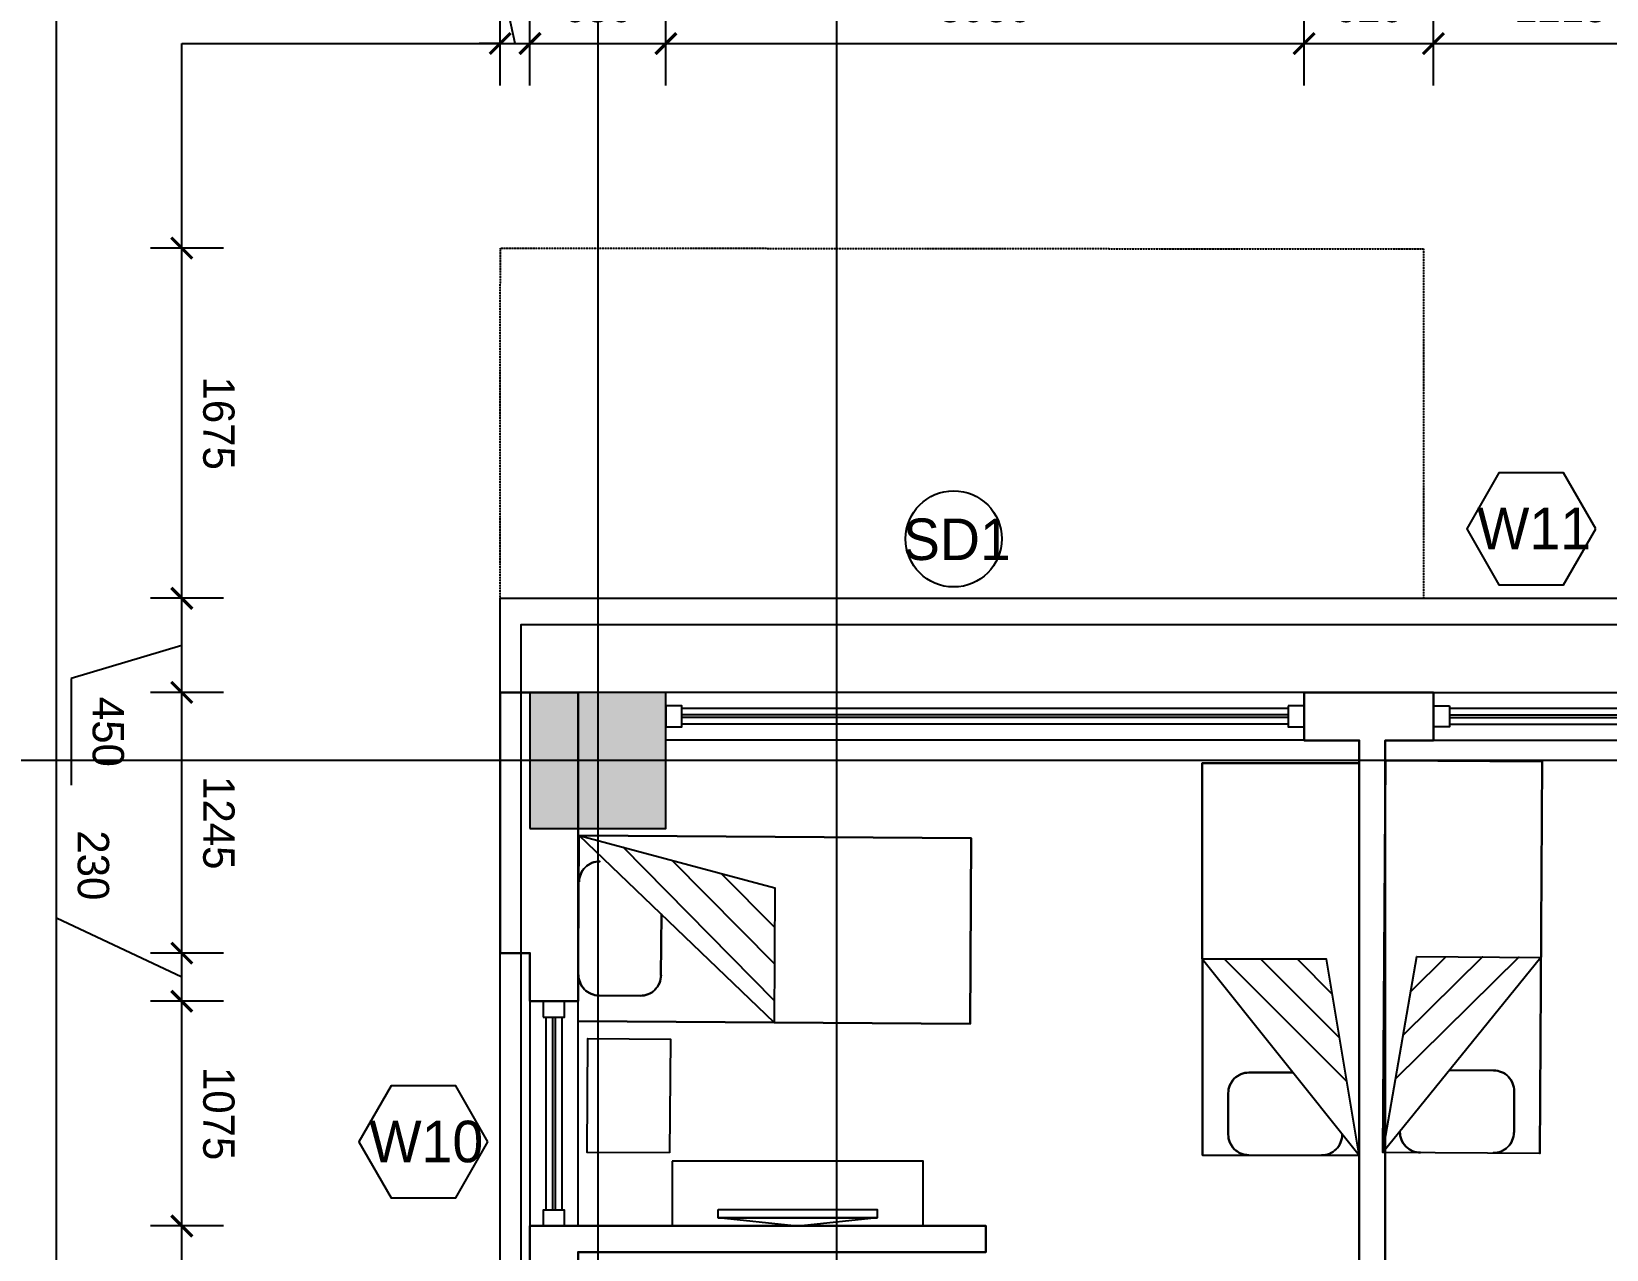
# Model space of a CAD drawing. Header units: millimetres. Extents: x 173236 to 801264, y -94969 to 615039.
# Drawn here: x 633756 to 641287, y 169222 to 175047 of the extents above; entities that cross this region are included whole.
import ezdxf
from ezdxf.enums import TextEntityAlignment as Align

# ---------------------------------------------------------------- set-up
doc = ezdxf.new("R2010")
doc.units = ezdxf.units.MM
doc.header["$MEASUREMENT"] = 0
doc.header["$PDMODE"] = 2
doc.linetypes.add('DASHED', pattern=[0.75, 0.5, -0.25])
doc.layers.add('00-Def-points', color=7, linetype='Continuous', plot=False)
for name, color, linetype in [('VOX-A-ANNO-DIMS', 160, 'Continuous'), ('VOX-A-ANNO-DRTAG', 183, 'Continuous'), ('VOX-A-ANNO-GRID-LINE', 254, 'Continuous'), ('VOX-A-ANNO-SECT-LINE', 201, 'Continuous'), ('VOX-A-ANNO-WNTAG', 183, 'Continuous'), ('VOX-A-COLUMN-SECT', 210, 'Continuous'), ('VOX-A-ELEV-1-NEAR', 130, 'Continuous'), ('VOX-A-FLOOR-HIDD', 9, 'Continuous'), ('VOX-A-FLOOR-LINE', 253, 'Continuous'), ('VOX-A-FURN-LAYOUT', 93, 'Continuous'), ('VOX-A-WINDOW', 2, 'Continuous'), ('VOX-A-WINDOW-SILL', 55, 'Continuous')]:
    doc.layers.add(name, color=color, linetype=linetype)
doc.layers.add('VOX-A-WALL-SECT', color=1, linetype='Continuous', lineweight=30)
doc.styles.add('1.5 mm Rotis Annotative', font='', dxfattribs={"height": 1.5})
doc.styles.add('2 mm Rotis Annotative', font='', dxfattribs={"height": 2})
doc.styles.get('1.5 mm Rotis Annotative').set_extended_font_data('Rotis Sans Serif')
doc.styles.get('2 mm Rotis Annotative').set_extended_font_data('Rotis Sans Serif')
doc.dimstyles.new('1.5 mm Rotis Annotative', dxfattribs={"dimtxt": 1.5, "dimasz": 1, "dimexe": 1.5, "dimexo": 0, "dimgap": 1, "dimtad": 1, "dimdec": 0, "dimrnd": 5, "dimzin": 0, "dimdsep": 46, "dimtxsty": '1.5 mm Rotis Annotative', "dimblk": 'ARCHTICK', "dimcen": 0.09, "dimdle": 1, "dimadec": 0, "dimazin": 0, "dimtfac": 1, "dimtdec": 0, "dimtofl": 0, "dimtmove": 1, "dimatfit": 3, "dimfxl": 2, "dimfxlon": 1, "dimtolj": 1, "dimtzin": 0, "dimarcsym": 0})

# ---------------------------------------------------------------- blocks, each defined once
blk = doc.blocks.new('column')
at = {"layer": 'VOX-A-COLUMN-SECT'}
h = blk.add_hatch(color=256, dxfattribs=at)
h.dxf.hatch_style = 1
h.paths.add_polyline_path([(705499.7, 161109.5), (706149.7, 161109.5), (706149.7, 161759.5), (705499.7, 161759.5)])
blk.add_lwpolyline([(705499.7, 161109.5), (706149.7, 161109.5), (706149.7, 161759.5), (705499.7, 161759.5)], close=True, dxfattribs=at)
blk = doc.blocks.new('dd')
at = {"layer": 'VOX-A-ANNO-GRID-LINE', "transparency": 33554610}
for p, q in [((704415.2, 167519.9), (704415.2, 143590.9)), ((725773.9, 159771.3), (698032.9, 159771.3))]:
    blk.add_line(p, q, dxfattribs=at)
at = {"layer": 'VOX-A-COLUMN-SECT'}
blk.add_blockref('column', (-1409.6, -1663.2), dxfattribs=at)
blk = doc.blocks.new('*U370')
at = {"layer": 'VOX-A-WINDOW'}
for p, q in [((3, 1.5), (44.93, 1.5)), ((3, 0.25), (44.93, 0.25)), ((3, -0.25), (44.93, -0.25)), ((3, -1.5), (44.93, -1.5))]:
    blk.add_line(p, q, dxfattribs=at)
for points in [[(3, 2), (3, -2), (0, -2), (0, 2)], [(47.93, 2), (47.93, -2), (44.93, -2), (44.93, 2)]]:
    blk.add_lwpolyline(points, close=True, dxfattribs=at)
at = {"layer": 'VOX-A-WINDOW-SILL'}
for p, q in [((0, 4.5), (47.93, 4.5)), ((0, -4.5), (47.93, -4.5))]:
    blk.add_line(p, q, dxfattribs=at)
blk = doc.blocks.new('*U626')
at = {"layer": 'VOX-A-WINDOW'}
for p, q in [((3, 1.5), (39.31, 1.5)), ((3, 0.25), (39.31, 0.25)), ((3, -0.25), (39.31, -0.25)), ((3, -1.5), (39.31, -1.5))]:
    blk.add_line(p, q, dxfattribs=at)
for points in [[(3, 2), (3, -2), (0, -2), (0, 2)], [(42.31, 2), (42.31, -2), (39.31, -2), (39.31, 2)]]:
    blk.add_lwpolyline(points, close=True, dxfattribs=at)
at = {"layer": 'VOX-A-WINDOW-SILL'}
for p, q in [((0, 4.5), (42.31, 4.5)), ((0, -4.5), (42.31, -4.5))]:
    blk.add_line(p, q, dxfattribs=at)
blk = doc.blocks.new('SD11')
at = {"layer": 'VOX-A-WINDOW'}
for p, q in [((328710.4, 113707), (325811.2, 113707)), ((328710.4, 113675.3), (325811.2, 113675.3)), ((328710.4, 113662.6), (325811.2, 113662.6)), ((328710.4, 113630.8), (325811.2, 113630.8))]:
    blk.add_line(p, q, dxfattribs=at)
for points in [[(325735, 113719.7), (325735, 113618.1), (325811.2, 113618.1), (325811.2, 113719.7)], [(328710.4, 113719.7), (328710.4, 113618.1), (328786.6, 113618.1), (328786.6, 113719.7)]]:
    blk.add_lwpolyline(points, close=True, dxfattribs=at)
at = {"layer": 'VOX-A-WINDOW-SILL'}
for p, q in [((328786.6, 113783.3), (325735, 113783.3)), ((328786.6, 113554.6), (325735, 113554.6))]:
    blk.add_line(p, q, dxfattribs=at)
blk = doc.blocks.new('FF PLAN')
at = {"layer": 'VOX-A-FLOOR-HIDD', "linetype": 'DASHED'}
blk.add_lwpolyline([(750810.7, 152689.8), (750812.4, 154364.4), (755225.9, 154360.1), (755225.9, 152689.7)], dxfattribs=at)
at = {"layer": 'VOX-A-FLOOR-LINE'}
for points in [[(750811.3, 144409), (750811.3, 152689.7), (758914.5, 152689.7), (758914.5, 152239.7)], [(750911.3, 144409), (750911.3, 152564.7), (758789.5, 152564.7), (758789.5, 152239.7)]]:
    blk.add_lwpolyline(points, dxfattribs=at)
at = {"layer": 'VOX-A-WALL-SECT'}
blk.add_line((750953.9, 152239.7), (751183.8, 152239.7), dxfattribs=at)
for points in [[(751183.8, 150762.8), (751183.8, 152239.7), (750811.3, 152239.7), (750811.3, 150992.8), (750953.9, 150992.8), (750953.9, 150762.8)], [(757381.8, 147418.7), (757381.8, 147292.4), (754918.9, 147292.4), (754918.9, 152009.7), (754655.7, 152009.7), (754655.7, 152239.7), (755273.9, 152239.7), (755273.9, 152009.7), (755043.9, 152009.7), (755043.9, 147418.7)], [(750953.8, 149688.2), (750953.8, 148620), (751183.8, 148620.1), (751183.8, 149563.2), (753134.1, 149563.2), (753134.1, 149688.2)]]:
    blk.add_lwpolyline(points, close=True, dxfattribs=at)
blk.add_blockref('SD11', (425869.1, 38456.4))
at = {"layer": 'VOX-A-ANNO-DIMS', "xscale": 25.4, "yscale": 25.4, "zscale": 25.4}
blk.add_blockref('*U370', (755273.9, 152125.4), dxfattribs=at)
at = {"layer": 'VOX-A-ANNO-DIMS', "xscale": -25.4, "yscale": 25.4, "zscale": 25.4, "rotation": 90.00394618713538}
blk.add_blockref('*U626', (751068.2, 150762.8), dxfattribs=at)
blk = doc.blocks.new('VOX-A-WINDOW-TAG')
at = {"layer": 'VOX-A-ANNO-WNTAG'}
blk.add_lwpolyline([(3.114, -0.014), (1.571, 2.658), (-1.515, 2.658), (-3.059, -0.014), (-1.515, -2.687), (1.571, -2.687)], close=True, dxfattribs=at)
at = {"style": '2 mm Rotis Annotative', "flags": 1}
blk.add_attdef('WINDOWDIMENSION', text='', height=1.984, dxfattribs=at).set_placement((0.451, -3.053), align=Align.MIDDLE_CENTER)
at = {"layer": 'VOX-A-ANNO-WNTAG', "style": '2 mm Rotis Annotative'}
blk.add_attdef('W1', text='', height=1.984, dxfattribs=at).set_placement((0.163, 0.003), align=Align.MIDDLE)
blk = doc.blocks.new('VOX-A-DOOR-TAG')
at = {"layer": 'VOX-A-ANNO-DRTAG'}
blk.add_circle((0, 0), 2.3, dxfattribs=at)
at = {"style": '2 mm Rotis Annotative', "flags": 1}
blk.add_attdef('DOORDIMENSION', (-9.696, -3.017), '', height=1.984, dxfattribs=at)
at = {"layer": 'VOX-A-ANNO-DRTAG', "style": '2 mm Rotis Annotative'}
blk.add_attdef('D1', text='', height=1.984, dxfattribs=at).set_placement((0.152, -0.017), align=Align.MIDDLE)
blk = doc.blocks.new('DOOR & WINDOW')
at = {"xscale": 100, "yscale": 100, "zscale": 100}
for name, p, values in [('VOX-A-WINDOW-TAG', (755738.9, 153023.5), {'W1': 'W11'}), ('VOX-A-DOOR-TAG', (752980, 152973.7), {'D1': 'SD1'}), ('VOX-A-WINDOW-TAG', (750441.8, 150091.9), {'W1': 'W10'})]:
    blk.add_blockref(name, p, dxfattribs=at).add_auto_attribs(values)
blk = doc.blocks.new('TV')
at = {"layer": 'VOX-A-FURN-LAYOUT'}
for points in [[(191822, 38327.6), (191822, 38018.1), (193022, 38018.1), (193022, 38327.6)], [(192042, 38096.5), (192802, 38096.5), (192802, 38057.3), (192042, 38057.3)], [(192042, 38057.3), (192802, 38057.3), (192440.6, 38018.1), (192403.3, 38018.1)]]:
    blk.add_lwpolyline(points, close=True, dxfattribs=at)
blk = doc.blocks.new('hfhf')
at = {"layer": 'VOX-A-FURN-LAYOUT', "lineweight": -3}
blk.add_lwpolyline([(788034.8, -56237.8), (788922.8, -56240.9), (788675.1, -57177.4), (788031.5, -57175.2), (788922.8, -56240.9), (788675.1, -57177.4), (788031.5, -57175.2), (788922.8, -56240.9), (788916.3, -58115.6), (788028.2, -58112.5), (788034.8, -56237.8), (788028.2, -58112.5), (788916.3, -58115.6), (788922.8, -56240.9)], dxfattribs=at)
for points in [[(788158.3, -56337.7, -0.414214), (788257.4, -56239.3, 0.414214)], [(788701.2, -56240.9, -0.414214), (788799.6, -56340, 0.414214)], [(788256, -56633.9, -0.414214), (788157.6, -56534.8, 0.414214)]]:
    blk.add_lwpolyline(points, format="xyb", close=True, dxfattribs=at)
for points in [[(787406.8, -56677.5), (787407.8, -56283), (787951.7, -56284.9), (787950.3, -56679.4)], [(788157.6, -56337.2), (788156.9, -56534.3)], [(788867.3, -56450.7), (788137.1, -57175.5)], [(788255.5, -56633.6), (788547.6, -56634.6)], [(788805.1, -56686.3), (788311.5, -57176.1)], [(788742.5, -56921.9), (788485.9, -57176.8)]]:
    blk.add_lwpolyline(points, close=True, dxfattribs=at)
blk = doc.blocks.new('bed2')
at = {"layer": 'VOX-A-FURN-LAYOUT', "lineweight": -3}
blk.add_lwpolyline([(-2.8, -444), (1.9, 306), (938.3, 143.7), (934.5, -450), (1.9, 306), (938.3, 143.7), (934.5, -450), (1.9, 306), (1876.6, 294), (1871.8, -456), (-2.8, -444), (1871.8, -456), (1876.6, 294), (1.9, 306)], dxfattribs=at)
for points in [[(353.5, 245), (935.2, -344.4)], [(562.5, 208.8), (936.3, -170)], [(771.3, 172.6), (937.4, 4.4)], [(393.5, -224.4), (394.9, -12.6)], [(96.9, -321.5), (294, -322.7)]]:
    blk.add_lwpolyline(points, close=True, dxfattribs=at)
for points in [[(0.8, 126.1, -0.414214), (100.2, 224.2, 0.414214)], [(97.4, -320.8, -0.414214), (-0.7, -221.4, 0.414214)], [(393.9, -223.9, -0.414214), (294.5, -322, 0.414214)]]:
    blk.add_lwpolyline(points, format="xyb", close=True, dxfattribs=at)
blk = doc.blocks.new('1ST FLOOR FURNITURE')
at = {"layer": 'VOX-A-FURN-LAYOUT', "xscale": -0.9999999999999962, "rotation": 269.6353207556375}
blk.add_blockref('bed2', (640650.4, 169548), dxfattribs=at)
at = {"layer": 'VOX-A-FURN-LAYOUT', "rotation": 90}
blk.add_blockref('bed2', (641375.4, 169559.7), dxfattribs=at)
at = {"layer": 'VOX-A-WALL-SECT', "rotation": 89.83553864609833}
blk.add_blockref('hfhf', (578721.7, -617681.4), dxfattribs=at)
at = {"layer": 'VOX-A-WALL-SECT'}
blk.add_blockref('TV', (445849.2, 131191.8), dxfattribs=at)
blk = doc.blocks.new('_ArchTick')
at = {"color": 0, "linetype": 'ByBlock', "const_width": 0.15}
blk.add_lwpolyline([(-0.5, -0.5), (0.5, 0.5)], dxfattribs=at)
blk = doc.blocks.new('*D438')
at = {"layer": 'Defpoints', "color": 0, "transparency": 16777216}
for p in [(653173.1, 177389.1), (636139.3, 171886.3), (653173.1, 171886.3)]:
    blk.add_point(p, dxfattribs=at)
at = {"layer": 'VOX-A-ANNO-DIMS', "color": 0, "lineweight": -2, "transparency": 16777216}
for p, q in [((636139.3, 177189.1), (636139.3, 177539.1)), ((653173.1, 177189.1), (653173.1, 177539.1)), ((636039.3, 177389.1), (653273.1, 177389.1))]:
    blk.add_line(p, q, dxfattribs=at)
at = {"layer": 'VOX-A-ANNO-DIMS', "color": 0, "lineweight": -2, "transparency": 16777216, "xscale": 100, "yscale": 100, "zscale": 100, "rotation": 180}
blk.add_blockref('_ArchTick', (636139.3, 177389.1), dxfattribs=at)
at = {"layer": 'VOX-A-ANNO-DIMS', "color": 0, "lineweight": -2, "transparency": 16777216, "xscale": 100, "yscale": 100, "zscale": 100}
blk.add_blockref('_ArchTick', (653173.1, 177389.1), dxfattribs=at)
at = {"layer": 'VOX-A-ANNO-DIMS', "color": 0, "transparency": 16777216, "insert": (644656.2, 177565.3), "char_height": 150, "attachment_point": 5, "style": '1.5 mm Rotis Annotative'}
blk.add_mtext('\\A1;17035', dxfattribs=at)
blk = doc.blocks.new('*D440')
at = {"layer": 'Defpoints', "color": 0, "transparency": 16777216}
for p in [(634901, 174013.7), (632074.5, 159645.6), (634901, 159645.6)]:
    blk.add_point(p, dxfattribs=at)
at = {"layer": 'VOX-A-ANNO-DIMS', "color": 0, "lineweight": -2, "transparency": 16777216}
for p, q in [((632074.5, 174113.7), (632074.5, 159545.6)), ((632274.5, 174013.7), (631924.5, 174013.7)), ((632274.5, 159645.6), (631924.5, 159645.6))]:
    blk.add_line(p, q, dxfattribs=at)
at = {"layer": 'VOX-A-ANNO-DIMS', "color": 0, "lineweight": -2, "transparency": 16777216, "xscale": 100, "yscale": 100, "zscale": 100}
for p, rotation in [((632074.5, 174013.7), 90), ((632074.5, 159645.6), 270)]:
    blk.add_blockref('_ArchTick', p, dxfattribs=dict(at, rotation=rotation))
at = {"layer": 'VOX-A-ANNO-DIMS', "color": 0, "transparency": 16777216, "insert": (631898.3, 166829.7), "char_height": 150, "attachment_point": 5, "rotation": 90, "style": '1.5 mm Rotis Annotative'}
blk.add_mtext('\\A1;14370', dxfattribs=at)
blk = doc.blocks.new('*D448')
at = {"layer": 'Defpoints', "color": 0, "transparency": 16777216}
for p in [(634474.4, 169334.9), (636139.2, 169334.9), (636140.5, 168266.7)]:
    blk.add_point(p, dxfattribs=at)
at = {"layer": 'VOX-A-ANNO-DIMS', "color": 0, "lineweight": -2, "transparency": 16777216}
for p, q in [((634474.4, 168166.7), (634474.4, 169434.9)), ((634674.4, 169334.9), (634324.4, 169334.9)), ((634674.4, 168266.7), (634324.4, 168266.7))]:
    blk.add_line(p, q, dxfattribs=at)
at = {"layer": 'VOX-A-ANNO-DIMS', "color": 0, "lineweight": -2, "transparency": 16777216, "xscale": 100, "yscale": 100, "zscale": 100}
for p, rotation in [((634474.4, 169334.9), 90.00050848932989), ((634474.4, 168266.7), 270.0005084893299)]:
    blk.add_blockref('_ArchTick', p, dxfattribs=dict(at, rotation=rotation))
at = {"layer": 'VOX-A-ANNO-DIMS', "color": 0, "transparency": 16777216, "insert": (634650.6, 168800.8), "char_height": 150, "attachment_point": 5, "rotation": 270.00051, "style": '1.5 mm Rotis Annotative'}
blk.add_mtext('\\A1;1070', dxfattribs=at)
blk = doc.blocks.new('*D449')
at = {"layer": 'Defpoints', "color": 0, "transparency": 16777216}
for p in [(634474.4, 170409.5), (636139.2, 170409.5), (636139.2, 169334.9)]:
    blk.add_point(p, dxfattribs=at)
at = {"layer": 'VOX-A-ANNO-DIMS', "color": 0, "lineweight": -2, "transparency": 16777216}
for p, q in [((634474.4, 169234.9), (634474.4, 170509.5)), ((634674.4, 170409.5), (634324.4, 170409.5)), ((634674.4, 169334.9), (634324.4, 169334.9))]:
    blk.add_line(p, q, dxfattribs=at)
at = {"layer": 'VOX-A-ANNO-DIMS', "color": 0, "lineweight": -2, "transparency": 16777216, "xscale": 100, "yscale": 100, "zscale": 100}
for p, rotation in [((634474.4, 170409.5), 90.00050848932989), ((634474.4, 169334.9), 270.0005084893299)]:
    blk.add_blockref('_ArchTick', p, dxfattribs=dict(at, rotation=rotation))
at = {"layer": 'VOX-A-ANNO-DIMS', "color": 0, "transparency": 16777216, "insert": (634650.6, 169872.2), "char_height": 150, "attachment_point": 5, "rotation": 270.00051, "style": '1.5 mm Rotis Annotative'}
blk.add_mtext('\\A1;1075', dxfattribs=at)
blk = doc.blocks.new('*D450')
at = {"layer": 'Defpoints', "color": 0, "transparency": 16777216}
for p in [(634474.4, 170639.5), (636139.2, 170639.5), (636139.2, 170409.5)]:
    blk.add_point(p, dxfattribs=at)
at = {"layer": 'VOX-A-ANNO-DIMS', "color": 0, "lineweight": -2, "transparency": 16777216}
for p, q in [((633874.5, 170806), (633874.5, 171312.7)), ((634474.4, 170524.5), (633874.5, 170806)), ((634474.4, 170309.5), (634474.4, 170739.5)), ((634674.4, 170639.5), (634324.4, 170639.5)), ((634674.4, 170409.5), (634324.4, 170409.5))]:
    blk.add_line(p, q, dxfattribs=at)
at = {"layer": 'VOX-A-ANNO-DIMS', "color": 0, "lineweight": -2, "transparency": 16777216, "xscale": 100, "yscale": 100, "zscale": 100}
for p, rotation in [((634474.4, 170639.5), 90.00050848932989), ((634474.4, 170409.5), 270.0005084893299)]:
    blk.add_blockref('_ArchTick', p, dxfattribs=dict(at, rotation=rotation))
at = {"layer": 'VOX-A-ANNO-DIMS', "color": 0, "transparency": 16777216, "insert": (634050.7, 171059.4), "char_height": 150, "attachment_point": 5, "rotation": 270.00051, "style": '1.5 mm Rotis Annotative'}
blk.add_mtext('\\A1;230', dxfattribs=at)
blk = doc.blocks.new('*D451')
at = {"layer": 'Defpoints', "color": 0, "transparency": 16777216}
for p in [(634474.4, 171886.3), (636139.3, 171886.3), (636139.2, 170639.5)]:
    blk.add_point(p, dxfattribs=at)
at = {"layer": 'VOX-A-ANNO-DIMS', "color": 0, "lineweight": -2, "transparency": 16777216}
for p, q in [((634474.4, 170539.5), (634474.4, 171986.3)), ((634674.4, 171886.3), (634324.4, 171886.3)), ((634674.4, 170639.5), (634324.4, 170639.5))]:
    blk.add_line(p, q, dxfattribs=at)
at = {"layer": 'VOX-A-ANNO-DIMS', "color": 0, "lineweight": -2, "transparency": 16777216, "xscale": 100, "yscale": 100, "zscale": 100}
for p, rotation in [((634474.4, 171886.3), 90.00050848932989), ((634474.4, 170639.5), 270.0005084893299)]:
    blk.add_blockref('_ArchTick', p, dxfattribs=dict(at, rotation=rotation))
at = {"layer": 'VOX-A-ANNO-DIMS', "color": 0, "transparency": 16777216, "insert": (634650.6, 171262.9), "char_height": 150, "attachment_point": 5, "rotation": 270.00051, "style": '1.5 mm Rotis Annotative'}
blk.add_mtext('\\A1;1245', dxfattribs=at)
blk = doc.blocks.new('*D495')
at = {"layer": 'Defpoints', "color": 0, "transparency": 16777216}
for p in [(636139.3, 174989.1), (635996.6, 171886.3), (636139.3, 171886.3)]:
    blk.add_point(p, dxfattribs=at)
at = {"layer": 'VOX-A-ANNO-DIMS', "color": 0, "lineweight": -2, "transparency": 16777216}
for p, q in [((635939.6, 175589.1), (635449.4, 175589.1)), ((636068, 174989.1), (635939.6, 175589.1)), ((635996.6, 174789.1), (635996.6, 175139.1)), ((636139.3, 174789.1), (636139.3, 175139.1)), ((635996.6, 174989.1), (635896.6, 174989.1)), ((635996.6, 174989.1), (636139.3, 174989.1)), ((636139.3, 174989.1), (636239.3, 174989.1))]:
    blk.add_line(p, q, dxfattribs=at)
at = {"layer": 'VOX-A-ANNO-DIMS', "color": 0, "lineweight": -2, "transparency": 16777216, "xscale": 100, "yscale": 100, "zscale": 100}
blk.add_blockref('_ArchTick', (635996.6, 174989.1), dxfattribs=at)
at = {"layer": 'VOX-A-ANNO-DIMS', "color": 0, "lineweight": -2, "transparency": 16777216, "xscale": 100, "yscale": 100, "zscale": 100, "rotation": 180}
blk.add_blockref('_ArchTick', (636139.3, 174989.1), dxfattribs=at)
at = {"layer": 'VOX-A-ANNO-DIMS', "color": 0, "transparency": 16777216, "insert": (635694.5, 175765.3), "char_height": 150, "attachment_point": 5, "style": '1.5 mm Rotis Annotative'}
blk.add_mtext('\\A1;145', dxfattribs=at)
blk = doc.blocks.new('*D496')
at = {"layer": 'Defpoints', "color": 0, "transparency": 16777216}
for p in [(636789.3, 174989.1), (636139.3, 171886.3), (636789.3, 171886.3)]:
    blk.add_point(p, dxfattribs=at)
at = {"layer": 'VOX-A-ANNO-DIMS', "color": 0, "lineweight": -2, "transparency": 16777216}
for p, q in [((636139.3, 174789.1), (636139.3, 175139.1)), ((636789.3, 174789.1), (636789.3, 175139.1)), ((636039.3, 174989.1), (636889.3, 174989.1))]:
    blk.add_line(p, q, dxfattribs=at)
at = {"layer": 'VOX-A-ANNO-DIMS', "color": 0, "lineweight": -2, "transparency": 16777216, "xscale": 100, "yscale": 100, "zscale": 100}
for p, rotation in [((636139.3, 174989.1), 180.00000000007), ((636789.3, 174989.1), 7.002309186710079e-11)]:
    blk.add_blockref('_ArchTick', p, dxfattribs=dict(at, rotation=rotation))
at = {"layer": 'VOX-A-ANNO-DIMS', "color": 0, "transparency": 16777216, "insert": (636464.3, 175165.3), "char_height": 150, "attachment_point": 5, "style": '1.5 mm Rotis Annotative'}
blk.add_mtext('\\A1;650', dxfattribs=at)
blk = doc.blocks.new('*D497')
at = {"layer": 'Defpoints', "color": 0, "transparency": 16777216}
for p in [(639841, 174989.1), (636789.3, 171886.3), (639841, 171886.3)]:
    blk.add_point(p, dxfattribs=at)
at = {"layer": 'VOX-A-ANNO-DIMS', "color": 0, "lineweight": -2, "transparency": 16777216}
for p, q in [((636789.3, 174789.1), (636789.3, 175139.1)), ((639841, 174789.1), (639841, 175139.1)), ((636689.3, 174989.1), (639941, 174989.1))]:
    blk.add_line(p, q, dxfattribs=at)
at = {"layer": 'VOX-A-ANNO-DIMS', "color": 0, "lineweight": -2, "transparency": 16777216, "xscale": 100, "yscale": 100, "zscale": 100}
for p, rotation in [((636789.3, 174989.1), 180.00000000007), ((639841, 174989.1), 7.002309186710079e-11)]:
    blk.add_blockref('_ArchTick', p, dxfattribs=dict(at, rotation=rotation))
at = {"layer": 'VOX-A-ANNO-DIMS', "color": 0, "transparency": 16777216, "insert": (638315.1, 175165.3), "char_height": 150, "attachment_point": 5, "style": '1.5 mm Rotis Annotative'}
blk.add_mtext('\\A1;3050', dxfattribs=at)
blk = doc.blocks.new('*D498')
at = {"layer": 'Defpoints', "color": 0, "transparency": 16777216}
for p in [(640459.2, 174989.1), (639841, 171886.3), (640459.2, 171886.3)]:
    blk.add_point(p, dxfattribs=at)
at = {"layer": 'VOX-A-ANNO-DIMS', "color": 0, "lineweight": -2, "transparency": 16777216}
for p, q in [((639841, 174789.1), (639841, 175139.1)), ((640459.2, 174789.1), (640459.2, 175139.1)), ((639741, 174989.1), (640559.2, 174989.1))]:
    blk.add_line(p, q, dxfattribs=at)
at = {"layer": 'VOX-A-ANNO-DIMS', "color": 0, "lineweight": -2, "transparency": 16777216, "xscale": 100, "yscale": 100, "zscale": 100}
for p, rotation in [((639841, 174989.1), 180.00000000007), ((640459.2, 174989.1), 7.002309186710079e-11)]:
    blk.add_blockref('_ArchTick', p, dxfattribs=dict(at, rotation=rotation))
at = {"layer": 'VOX-A-ANNO-DIMS', "color": 0, "transparency": 16777216, "insert": (640150.1, 175165.3), "char_height": 150, "attachment_point": 5, "style": '1.5 mm Rotis Annotative'}
blk.add_mtext('\\A1;620', dxfattribs=at)
blk = doc.blocks.new('*D499')
at = {"layer": 'Defpoints', "color": 0, "transparency": 16777216}
for p in [(641676.7, 174989.1), (640459.2, 171886.3), (641676.7, 171886.3)]:
    blk.add_point(p, dxfattribs=at)
at = {"layer": 'VOX-A-ANNO-DIMS', "color": 0, "lineweight": -2, "transparency": 16777216}
for p, q in [((640459.2, 174789.1), (640459.2, 175139.1)), ((641676.7, 174789.1), (641676.7, 175139.1)), ((640359.2, 174989.1), (641776.7, 174989.1))]:
    blk.add_line(p, q, dxfattribs=at)
at = {"layer": 'VOX-A-ANNO-DIMS', "color": 0, "lineweight": -2, "transparency": 16777216, "xscale": 100, "yscale": 100, "zscale": 100}
for p, rotation in [((640459.2, 174989.1), 180.00000000007), ((641676.7, 174989.1), 7.002309186710079e-11)]:
    blk.add_blockref('_ArchTick', p, dxfattribs=dict(at, rotation=rotation))
at = {"layer": 'VOX-A-ANNO-DIMS', "color": 0, "transparency": 16777216, "insert": (641068, 175165.3), "char_height": 150, "attachment_point": 5, "style": '1.5 mm Rotis Annotative'}
blk.add_mtext('\\A1;1215', dxfattribs=at)
blk = doc.blocks.new('*D471')
at = {"layer": 'Defpoints', "color": 0, "transparency": 16777216}
for p in [(640411.2, 174006.8), (654799.6, 174006.8), (644099.8, 172336.3)]:
    blk.add_point(p, dxfattribs=at)
at = {"layer": 'VOX-A-ANNO-DIMS', "color": 0, "lineweight": -2, "transparency": 16777216}
for p, q in [((654799.6, 172236.3), (654799.6, 174106.8)), ((654599.6, 174006.8), (654949.6, 174006.8)), ((654599.6, 172336.3), (654949.6, 172336.3))]:
    blk.add_line(p, q, dxfattribs=at)
at = {"layer": 'VOX-A-ANNO-DIMS', "color": 0, "lineweight": -2, "transparency": 16777216, "xscale": 100, "yscale": 100, "zscale": 100}
for p, rotation in [((654799.6, 174006.8), 90), ((654799.6, 172336.3), 270)]:
    blk.add_blockref('_ArchTick', p, dxfattribs=dict(at, rotation=rotation))
at = {"layer": 'VOX-A-ANNO-DIMS', "color": 0, "transparency": 16777216, "insert": (654623.4, 173171.6), "char_height": 150, "attachment_point": 5, "rotation": 90, "style": '1.5 mm Rotis Annotative'}
blk.add_mtext('\\A1;1670', dxfattribs=at)
blk = doc.blocks.new('*D472')
at = {"layer": 'Defpoints', "color": 0, "transparency": 16777216}
for p in [(634474.4, 172336.3), (635996.6, 172336.3), (636139.3, 171886.3)]:
    blk.add_point(p, dxfattribs=at)
at = {"layer": 'VOX-A-ANNO-DIMS', "color": 0, "lineweight": -2, "transparency": 16777216}
for p, q in [((634474.4, 171786.3), (634474.4, 172436.3)), ((634674.4, 172336.3), (634324.4, 172336.3)), ((634474.4, 172111.3), (633945.8, 171952.7)), ((633945.8, 171952.7), (633945.8, 171442.7)), ((634674.4, 171886.3), (634324.4, 171886.3))]:
    blk.add_line(p, q, dxfattribs=at)
at = {"layer": 'VOX-A-ANNO-DIMS', "color": 0, "lineweight": -2, "transparency": 16777216, "xscale": 100, "yscale": 100, "zscale": 100}
for p, rotation in [((634474.4, 172336.3), 90.00050848932989), ((634474.4, 171886.3), 270.0005084893299)]:
    blk.add_blockref('_ArchTick', p, dxfattribs=dict(at, rotation=rotation))
at = {"layer": 'VOX-A-ANNO-DIMS', "color": 0, "transparency": 16777216, "insert": (634122, 171697.7), "char_height": 150, "attachment_point": 5, "rotation": 270.00051, "style": '1.5 mm Rotis Annotative'}
blk.add_mtext('\\A1;450', dxfattribs=at)
blk = doc.blocks.new('*D473')
at = {"layer": 'Defpoints', "color": 0, "transparency": 16777216}
for p in [(634474.4, 174011.1), (635997.7, 174011.1), (635996.6, 172336.3)]:
    blk.add_point(p, dxfattribs=at)
at = {"layer": 'VOX-A-ANNO-DIMS', "color": 0, "lineweight": -2, "transparency": 16777216}
for p, q in [((634474.4, 172236.3), (634474.4, 174111.1)), ((634674.4, 174011.1), (634324.4, 174011.1)), ((634674.4, 172336.3), (634324.4, 172336.3))]:
    blk.add_line(p, q, dxfattribs=at)
at = {"layer": 'VOX-A-ANNO-DIMS', "color": 0, "lineweight": -2, "transparency": 16777216, "xscale": 100, "yscale": 100, "zscale": 100}
for p, rotation in [((634474.4, 174011.1), 90.00050848932989), ((634474.4, 172336.3), 270.0005084893299)]:
    blk.add_blockref('_ArchTick', p, dxfattribs=dict(at, rotation=rotation))
at = {"layer": 'VOX-A-ANNO-DIMS', "color": 0, "transparency": 16777216, "insert": (634650.6, 173173.7), "char_height": 150, "attachment_point": 5, "rotation": 270.00051, "style": '1.5 mm Rotis Annotative'}
blk.add_mtext('\\A1;1675', dxfattribs=at)
blk = doc.blocks.new('DIM')
at = {"layer": '00-Def-points'}
for points in [[(633874.5, 175589.1), (655399.6, 175589.1), (655399.6, 157664.9), (633874.5, 157664.9)], [(634474.5, 174989.1), (654799.6, 174989.1), (654799.6, 158264.9), (634474.5, 158264.9)]]:
    blk.add_lwpolyline(points, close=True, dxfattribs=at)
at = {"layer": 'VOX-A-ANNO-DIMS'}
for p1, p2, distance, picture, middle in [((636139.3, 171886.3), (653173.1, 171886.3), 5502.8, '*D438', (644656.2, 177565.3)), ((634901, 174013.7), (634901, 159645.6), -2826.5, '*D440', (631898.3, 166829.7))]:
    dim = blk.add_aligned_dim(p1=p1, p2=p2, distance=distance, dimstyle='1.5 mm Rotis Annotative', dxfattribs=at)
    dim.commit()
    dim.dimension.update_dxf_attribs({"geometry": picture, "text_midpoint": middle})
for base, p1, p2, angle, picture, middle, dimtype in [((636139.3, 174989.1), (635996.6, 171886.3), (636139.3, 171886.3), 0, '*D495', (635839.6, 175589.1), 129), ((634474.4, 170639.5), (636139.2, 170409.5), (636139.2, 170639.5), 270.00051, '*D450', (633874.5, 170906), 128)]:
    dim = blk.add_linear_dim(base=base, p1=p1, p2=p2, angle=angle, dimstyle='1.5 mm Rotis Annotative', dxfattribs=at)
    dim.commit()
    dim.dimension.update_dxf_attribs({"geometry": picture, "text_midpoint": middle, "dimtype": dimtype})
for base, p1, p2, angle, picture, middle in [((636789.3, 174989.1), (636139.3, 171886.3), (636789.3, 171886.3), 180, '*D496', (636464.3, 175165.3)), ((639841, 174989.1), (636789.3, 171886.3), (639841, 171886.3), 180, '*D497', (638315.1, 175165.3)), ((640459.2, 174989.1), (639841, 171886.3), (640459.2, 171886.3), 180, '*D498', (640150.1, 175165.3)), ((641676.6983, 174989.1145), (640459.2407, 171886.3384), (641676.6983, 171886.3384), 180, '*D499', (641067.9695, 175165.3101)), ((634474.4, 174011.1), (635996.6, 172336.3), (635997.7, 174011.1), 270.00051, '*D473', (634650.6, 173173.7)), ((654799.6074, 174006.7701), (644099.7694, 172336.3418), (640411.1866, 174006.7701), 270, '*D471', (654623.4118, 173171.556)), ((634474.4, 172336.3), (636139.3, 171886.3), (635996.6, 172336.3), 270.00051, '*D472', (634122, 171852.7)), ((634474.4, 171886.3), (636139.2, 170639.5), (636139.3, 171886.3), 270.00051, '*D451', (634650.6, 171262.9)), ((634474.4, 170409.5), (636139.2, 169334.9), (636139.2, 170409.5), 270.00051, '*D449', (634650.6, 169872.2)), ((634474.4, 169334.9), (636140.5, 168266.7), (636139.2, 169334.9), 270.00051, '*D448', (634650.6, 168800.8))]:
    dim = blk.add_linear_dim(base=base, p1=p1, p2=p2, angle=angle, dimstyle='1.5 mm Rotis Annotative', dxfattribs=at)
    dim.commit()
    dim.dimension.update_dxf_attribs({"geometry": picture, "text_midpoint": middle})

msp = doc.modelspace()

# ---------------------------------------------------------------- block references
at = {"layer": 'VOX-A-ANNO-GRID-LINE'}
msp.add_blockref('dd', (-67950.9, 11790), dxfattribs=at)

# ---------------------------------------------------------------- next in the draw order: block references
at = {"layer": '00-Def-points'}
msp.add_blockref('FF PLAN', (-114814.7, 19646.7), dxfattribs=at)

# ---------------------------------------------------------------- next in the draw order: linework, layer by layer
at = {"layer": 'VOX-A-ANNO-SECT-LINE'}
msp.add_line((637606.8, 153321.5), (637606.8, 179530.1), dxfattribs=at)

# ---------------------------------------------------------------- next in the draw order: block references
msp.add_blockref('DIM', (0, 0))
at = {"layer": '00-Def-points'}
msp.add_blockref('DOOR & WINDOW', (-114814.7, 19646.7), dxfattribs=at)
at = {"layer": 'VOX-A-ELEV-1-NEAR'}
msp.add_blockref('1ST FLOOR FURNITURE', (-852.1, 125.1), dxfattribs=at)

doc.saveas('drawing.dxf')
